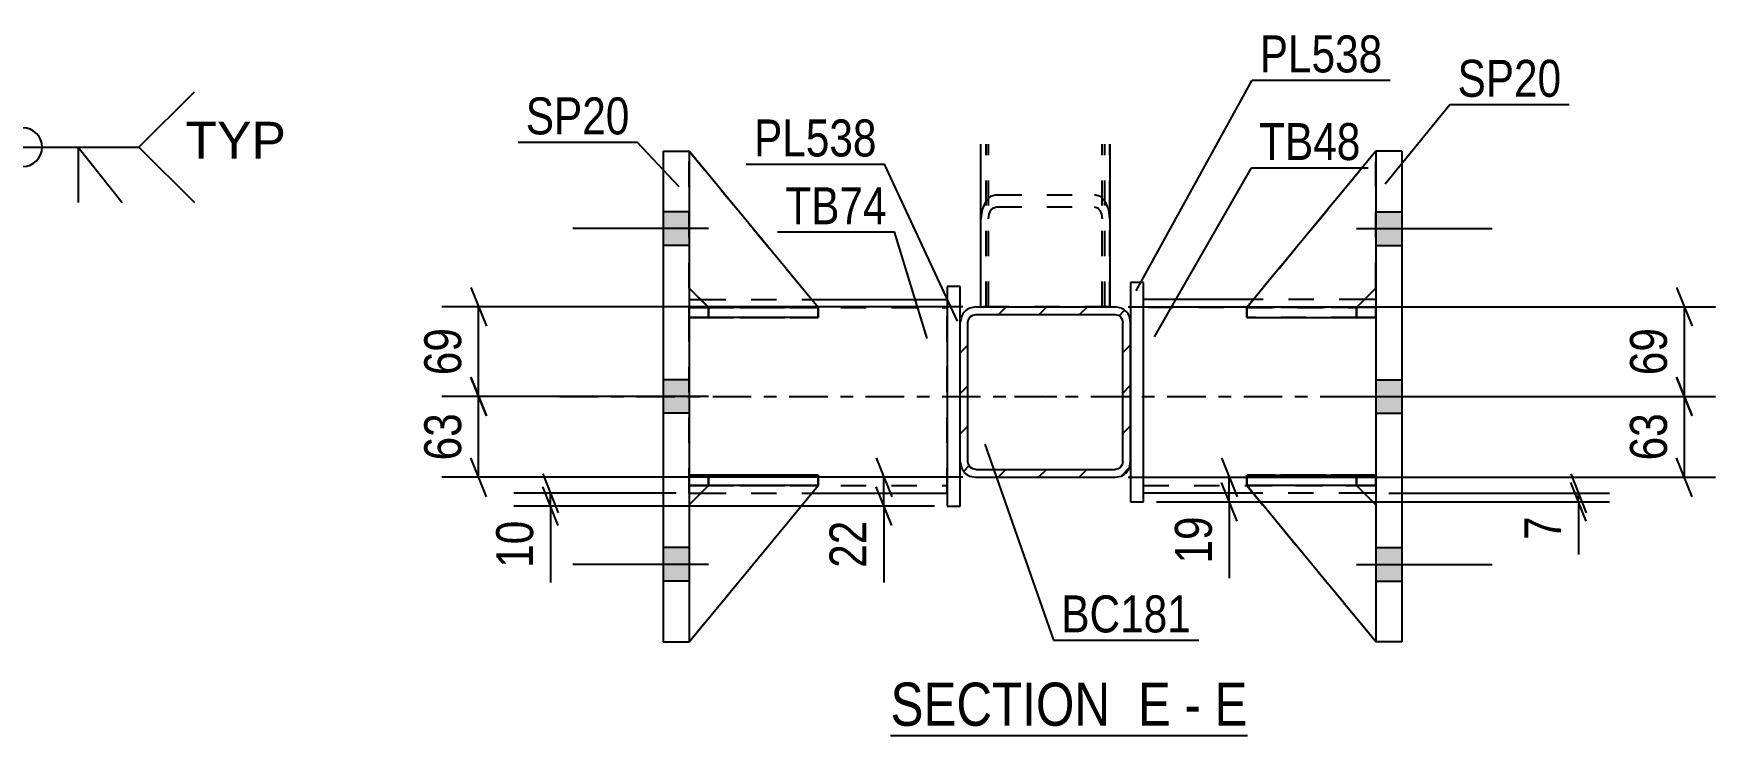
# Model space of a CAD drawing. Header units: millimetres. Extents: x 0 to 841, y 0 to 594.
# Drawn here: x 134 to 264.2, y 145.4 to 199.8 of the extents above; entities that cross this region are included whole.
import ezdxf

# ---------------------------------------------------------------- set-up
doc = ezdxf.new("R2010")
doc.units = ezdxf.units.MM
doc.linetypes.add('DXK_LINE_DOT2', pattern=[3.9198, 1.9599, -1.9599])
doc.linetypes.add('DXK_LINE_DOT3', pattern=[5.9187, 2.979, -0.9799, 0.9799, -0.9799])
doc.styles.add('Arial', font='ARIAL.TTF', dxfattribs={"height": 0.2})
doc.styles.add('Arial Narrow', font='ARIALN.TTF', dxfattribs={"height": 0.2})

# ---------------------------------------------------------------- blocks, each defined once
blk = doc.blocks.new('Unknown-318885939-15 - 7053')
at = {"color": 6, "linetype": 'Continuous'}
blk.add_line((200.36, 145.43), (228, 145.43), dxfattribs=at)
at = {"color": 0, "linetype": 'Continuous'}
for points in [[(218.47, 146.18), (218.47, 149.68), (200.36, 149.68), (200.36, 146.18)], [(222.07, 146.18), (222.07, 149.68), (219.52, 149.68), (219.52, 146.18)], [(224.4, 146.18), (224.4, 149.68), (223.12, 149.68), (223.12, 146.18)], [(228, 146.18), (228, 149.68), (225.45, 149.68), (225.45, 146.18)]]:
    blk.add_wipeout(points, dxfattribs=at)
at = {"color": 7, "linetype": 'Continuous', "style": 'Arial Narrow'}
for s, p in [('SECTION ', (200.36, 146.18)), ('E', (219.52, 146.18)), ('E', (225.45, 146.18)), ('-', (223.12, 146.18))]:
    blk.add_text(s, height=3.34, dxfattribs=at).set_placement(p)
blk = doc.blocks.new('Part-318885939-7066 - 7053')
at = {"color": 2, "linetype": 'Continuous'}
for p, q in [((182.76, 190.68), (184.76, 190.68)), ((182.76, 190.68), (182.76, 152.68)), ((184.76, 190.68), (184.76, 152.68)), ((182.76, 152.68), (184.76, 152.68))]:
    blk.add_line(p, q, dxfattribs=at)
blk = doc.blocks.new('Part-318885939-7203 - 7053')
at = {"color": 2, "linetype": 'Continuous'}
for p, q in [((184.76, 177.79), (184.76, 178.59)), ((184.76, 178.59), (193.51, 178.59)), ((194.76, 178.59), (194.75, 178.59)), ((194.76, 177.79), (194.76, 178.59)), ((194.76, 177.79), (184.76, 177.79)), ((184.76, 177.79), (184.76, 177.79))]:
    blk.add_line(p, q, dxfattribs=at)
at = {"color": 7, "linetype": 'DXK_LINE_DOT2'}
for p, q in [((186.26, 178.59), (184.76, 178.59)), ((186.26, 177.79), (186.26, 178.59)), ((186.26, 178.59), (194.75, 178.59)), ((184.76, 177.79), (186.26, 177.79)), ((186.26, 177.79), (194.76, 177.79))]:
    blk.add_line(p, q, dxfattribs=at)
blk = doc.blocks.new('Part-318885939-7058 - 7053')
at = {"color": 2, "linetype": 'Continuous'}
for p, q in [((186.26, 164.78), (184.76, 163.28)), ((184.76, 152.69), (194.76, 164.78)), ((194.76, 164.78), (186.26, 164.78)), ((186.26, 164.78), (186.26, 164.78)), ((194.76, 164.78), (194.76, 164.78))]:
    blk.add_line(p, q, dxfattribs=at)
at = {"color": 7, "linetype": 'DXK_LINE_DOT2'}
for p, q in [((184.76, 163.28), (186.26, 164.78)), ((184.76, 152.69), (194.76, 164.78)), ((186.26, 164.78), (194.76, 164.78)), ((184.76, 163.28), (184.76, 152.69))]:
    blk.add_line(p, q, dxfattribs=at)
blk = doc.blocks.new('Bolt-318885939-7187 - 7053')
at = {"linetype": 'Continuous'}
for points in [[(239.96, 183.38), (239.96, 185.98), (237.96, 185.98), (237.96, 183.38)], [(239.96, 183.38), (239.96, 185.98), (237.96, 185.98), (237.96, 183.38)], [(239.96, 183.38), (239.96, 185.98), (237.96, 185.98), (237.96, 183.38)], [(239.96, 170.38), (239.96, 172.98), (237.96, 172.98), (237.96, 170.38)], [(239.96, 170.38), (239.96, 172.98), (237.96, 172.98), (237.96, 170.38)], [(239.96, 157.38), (239.96, 159.98), (237.96, 159.98), (237.96, 157.38)], [(239.96, 157.38), (239.96, 159.98), (237.96, 159.98), (237.96, 157.38)], [(239.96, 157.38), (239.96, 159.98), (237.96, 159.98), (237.96, 157.38)]]:
    blk.add_hatch(color=1, dxfattribs=at).paths.add_polyline_path(points)
at = {"color": 1, "linetype": 'Continuous'}
for p, q in [((237.96, 185.98), (239.96, 185.98)), ((237.96, 185.98), (239.96, 185.98)), ((237.96, 185.98), (239.96, 185.98)), ((236.46, 184.68), (246.96, 184.68)), ((236.46, 184.68), (246.96, 184.68)), ((236.46, 184.68), (246.96, 184.68)), ((237.96, 183.38), (239.96, 183.38)), ((237.96, 183.38), (239.96, 183.38)), ((237.96, 183.38), (239.96, 183.38)), ((237.96, 172.98), (239.96, 172.98)), ((237.96, 172.98), (239.96, 172.98)), ((236.46, 171.68), (246.96, 171.68)), ((236.46, 171.68), (246.96, 171.68)), ((237.96, 170.38), (239.96, 170.38)), ((237.96, 170.38), (239.96, 170.38)), ((237.96, 159.98), (239.96, 159.98)), ((237.96, 159.98), (239.96, 159.98)), ((237.96, 159.98), (239.96, 159.98)), ((236.46, 158.68), (246.96, 158.68)), ((236.46, 158.68), (246.96, 158.68)), ((236.46, 158.68), (246.96, 158.68)), ((237.96, 157.38), (239.96, 157.38)), ((237.96, 157.38), (239.96, 157.38)), ((237.96, 157.38), (239.96, 157.38))]:
    blk.add_line(p, q, dxfattribs=at)
blk = doc.blocks.new('Part-318885939-7071 - 7053')
at = {"color": 2, "linetype": 'Continuous'}
for p, q in [((239.96, 190.68), (237.96, 190.68)), ((237.96, 190.68), (237.96, 152.68)), ((239.96, 190.68), (239.96, 152.68)), ((239.96, 152.68), (237.96, 152.68))]:
    blk.add_line(p, q, dxfattribs=at)
blk = doc.blocks.new('Part-318885939-7206 - 7053')
at = {"color": 7, "linetype": 'DXK_LINE_DOT2'}
for p, q in [((227.96, 164.79), (227.96, 165.59)), ((227.96, 165.59), (236.46, 165.59)), ((237.96, 165.59), (227.96, 165.59)), ((236.46, 164.79), (236.46, 165.59)), ((236.46, 165.59), (237.96, 165.59)), ((237.96, 164.79), (237.96, 165.59)), ((237.96, 164.79), (237.96, 165.59)), ((237.96, 165.59), (237.96, 165.59)), ((236.46, 164.79), (227.96, 164.79)), ((227.96, 164.79), (237.96, 164.79)), ((237.96, 164.79), (236.46, 164.79)), ((237.96, 164.79), (237.96, 164.79))]:
    blk.add_line(p, q, dxfattribs=at)
blk = doc.blocks.new('Part-318885939-7055 - 7053')
at = {"color": 7, "linetype": 'DXK_LINE_DOT2'}
for p, q in [((184.76, 178.59), (186.26, 178.59)), ((194.76, 178.59), (184.76, 178.59)), ((184.76, 178.59), (184.76, 178.59)), ((184.76, 178.59), (184.76, 177.79)), ((184.76, 178.59), (184.76, 177.79)), ((186.26, 178.59), (194.76, 178.59)), ((186.26, 178.59), (186.26, 177.79)), ((194.76, 178.59), (194.76, 177.79)), ((186.26, 177.79), (184.76, 177.79)), ((184.76, 177.79), (194.76, 177.79)), ((184.76, 177.79), (184.76, 177.79)), ((194.76, 177.79), (186.26, 177.79))]:
    blk.add_line(p, q, dxfattribs=at)
blk = doc.blocks.new('Part-318885939-7229 - 7053')
at = {"linetype": 'Continuous'}
h = blk.add_hatch(dxfattribs=at)
h.set_pattern_fill('', scale=0.7, style=0, pattern_type=0)
h.set_pattern_definition([(45, (218.2165, 165.516), (-1.57154, 1.57154), [])])
h.paths.add_polyline_path([(217.76, 165.42), (218.22, 165.52), (218.61, 165.78), (218.87, 166.17), (218.96, 166.62), (218.96, 177.42), (218.87, 177.88), (218.61, 178.27), (218.22, 178.53), (217.76, 178.62), (206.96, 178.62), (206.5, 178.53), (206.11, 178.27), (205.85, 177.88), (205.76, 177.42), (205.76, 166.62), (205.85, 166.17), (206.11, 165.78), (206.5, 165.52), (206.96, 165.42)])
h.paths.add_polyline_path([(206.96, 166.02), (206.73, 166.07), (206.53, 166.2), (206.4, 166.4), (206.36, 166.62), (206.36, 177.42), (206.4, 177.65), (206.53, 177.85), (206.73, 177.98), (206.96, 178.02), (217.76, 178.02), (217.99, 177.98), (218.18, 177.85), (218.31, 177.65), (218.36, 177.42), (218.36, 166.62), (218.31, 166.4), (218.18, 166.2), (217.99, 166.07), (217.76, 166.02)])
at = {"color": 2, "linetype": 'Continuous'}
for p, q in [((206.96, 178.62), (206.5, 178.53)), ((206.96, 178.62), (217.76, 178.62)), ((218.22, 178.53), (217.76, 178.62)), ((205.85, 177.88), (205.76, 177.42)), ((205.76, 166.62), (205.76, 177.42)), ((206.36, 177.42), (206.4, 177.65)), ((206.36, 166.62), (206.36, 177.42)), ((206.4, 177.65), (206.53, 177.85)), ((206.53, 177.85), (206.73, 177.98)), ((206.73, 177.98), (206.96, 178.02)), ((206.96, 178.02), (217.76, 178.02)), ((217.76, 178.02), (217.99, 177.98)), ((217.99, 177.98), (218.18, 177.85)), ((218.18, 177.85), (218.31, 177.65)), ((218.31, 177.65), (218.36, 177.42)), ((218.36, 166.62), (218.36, 177.42)), ((218.96, 177.42), (218.87, 177.88)), ((218.96, 166.62), (218.96, 177.42)), ((205.76, 166.62), (205.85, 166.17)), ((206.4, 166.4), (206.36, 166.62)), ((206.53, 166.2), (206.4, 166.4)), ((206.5, 165.52), (206.96, 165.42)), ((206.73, 166.07), (206.53, 166.2)), ((206.96, 166.02), (206.73, 166.07)), ((206.96, 166.02), (217.76, 166.02)), ((217.99, 166.07), (217.76, 166.02)), ((217.76, 165.42), (218.22, 165.52)), ((218.18, 166.2), (217.99, 166.07)), ((218.31, 166.4), (218.18, 166.2)), ((218.36, 166.62), (218.31, 166.4)), ((218.87, 166.17), (218.96, 166.62)), ((206.96, 165.42), (217.76, 165.42))]:
    blk.add_line(p, q, dxfattribs=at)
at = {"color": 7, "linetype": 'DXK_LINE_DOT3'}
blk.add_line((212.36, 172.02), (212.36, 172.02), dxfattribs=at)
at = {"color": 2, "linetype": 'Continuous'}
for centre, start, end in [((206.96, 177.42), 112.5, 157.5), ((217.76, 177.42), 22.5, 67.5), ((206.96, 166.62), 202.5, 247.5), ((217.76, 166.62), 292.5, 337.5)]:
    blk.add_arc(centre, 1.2, start, end, dxfattribs=at)
blk = doc.blocks.new('Part-318885939-7056 - 7053')
at = {"color": 2, "linetype": 'Continuous'}
for p, q in [((184.76, 190.69), (184.76, 190.69)), ((184.76, 190.69), (184.76, 190.68)), ((194.76, 178.58), (184.76, 190.69)), ((186.25, 178.59), (184.76, 180.08)), ((193.51, 178.58), (194.76, 178.58)), ((194.76, 178.58), (194.76, 178.58))]:
    blk.add_line(p, q, dxfattribs=at)
at = {"color": 7, "linetype": 'DXK_LINE_DOT2'}
for p, q in [((184.76, 190.69), (194.76, 178.58)), ((184.76, 180.08), (184.76, 190.68)), ((186.26, 178.58), (184.76, 180.08)), ((186.26, 178.58), (186.25, 178.59)), ((194.76, 178.58), (186.26, 178.58)), ((186.26, 178.58), (186.26, 178.58)), ((186.26, 178.58), (193.51, 178.58))]:
    blk.add_line(p, q, dxfattribs=at)
blk = doc.blocks.new('Part-318885939-7057 - 7053')
at = {"color": 7, "linetype": 'DXK_LINE_DOT2'}
for p, q in [((184.76, 180.08), (184.76, 190.69)), ((184.76, 190.69), (194.76, 178.58)), ((184.76, 190.69), (194.76, 178.58)), ((186.26, 178.58), (184.76, 180.08)), ((186.26, 178.58), (184.76, 180.08)), ((194.76, 178.58), (186.26, 178.58)), ((186.26, 178.58), (186.26, 178.58)), ((186.26, 178.58), (194.76, 178.58)), ((194.76, 178.58), (194.76, 178.58))]:
    blk.add_line(p, q, dxfattribs=at)
blk = doc.blocks.new('Part-318885939-7072 - 7053')
at = {"color": 2, "linetype": 'Continuous'}
for p, q in [((184.76, 164.79), (184.76, 165.59)), ((194.76, 165.59), (184.76, 165.59)), ((194.76, 164.79), (194.76, 165.59)), ((194.76, 164.79), (184.76, 164.79)), ((184.76, 164.79), (184.76, 164.79))]:
    blk.add_line(p, q, dxfattribs=at)
at = {"color": 7, "linetype": 'DXK_LINE_DOT2'}
for p, q in [((186.26, 165.59), (184.76, 165.59)), ((186.26, 164.79), (186.26, 165.59)), ((194.76, 165.59), (186.26, 165.59)), ((184.76, 164.79), (186.26, 164.79)), ((186.26, 164.79), (194.76, 164.79))]:
    blk.add_line(p, q, dxfattribs=at)
blk = doc.blocks.new('Part-318885939-7097 - 7053')
at = {"color": 7, "linetype": 'DXK_LINE_DOT2'}
for p, q in [((237.96, 190.69), (227.96, 178.58)), ((227.96, 178.58), (237.96, 190.69)), ((237.96, 180.08), (237.96, 190.69)), ((236.46, 178.58), (237.96, 180.08)), ((236.46, 178.58), (237.96, 180.08)), ((227.96, 178.58), (236.46, 178.58)), ((227.96, 178.58), (227.96, 178.58)), ((236.46, 178.58), (227.96, 178.58)), ((236.46, 178.58), (236.46, 178.58))]:
    blk.add_line(p, q, dxfattribs=at)
blk = doc.blocks.new('Part-318885939-7098 - 7053')
at = {"color": 2, "linetype": 'Continuous'}
for p, q in [((227.96, 164.78), (227.96, 164.78)), ((236.46, 164.78), (227.96, 164.78)), ((237.96, 152.69), (227.96, 164.78)), ((236.46, 164.78), (236.46, 164.78)), ((236.46, 164.78), (237.96, 163.28))]:
    blk.add_line(p, q, dxfattribs=at)
at = {"color": 7, "linetype": 'DXK_LINE_DOT2'}
for p, q in [((227.96, 164.78), (236.46, 164.78)), ((237.96, 152.69), (227.96, 164.78)), ((236.46, 164.78), (237.96, 163.28)), ((237.96, 163.28), (237.96, 152.69))]:
    blk.add_line(p, q, dxfattribs=at)
blk = doc.blocks.new('Part-318885939-7099 - 7053')
at = {"color": 7, "linetype": 'DXK_LINE_DOT2'}
for p, q in [((227.96, 164.78), (236.46, 164.78)), ((237.96, 152.69), (227.96, 164.78)), ((227.96, 164.78), (227.96, 164.78)), ((236.46, 164.78), (227.96, 164.78)), ((227.96, 164.78), (237.96, 152.69)), ((236.46, 164.78), (237.96, 163.28)), ((236.46, 164.78), (236.46, 164.78)), ((237.96, 163.28), (236.46, 164.78)), ((237.96, 163.28), (237.96, 152.69))]:
    blk.add_line(p, q, dxfattribs=at)
blk = doc.blocks.new('Part-318885939-7217 - 7053')
at = {"color": 7, "linetype": 'DXK_LINE_DOT2'}
for p, q in [((207.36, 178.62), (207.36, 191.23)), ((207.96, 178.62), (207.96, 191.23)), ((216.76, 178.62), (216.76, 191.23)), ((217.36, 178.62), (217.36, 191.23)), ((207.71, 186.76), (207.45, 186.15)), ((208.1, 187.16), (207.71, 186.76)), ((208.56, 187.3), (208.1, 187.16)), ((208.13, 186.1), (208.33, 186.3)), ((208.33, 186.3), (208.56, 186.37)), ((208.56, 187.3), (216.16, 187.3)), ((208.56, 186.37), (216.16, 186.37)), ((216.62, 187.16), (216.16, 187.3)), ((216.16, 186.37), (216.39, 186.3)), ((216.56, 186.12), (216.39, 186.3)), ((217.01, 186.76), (216.62, 187.16)), ((217.27, 186.15), (217.01, 186.76)), ((207.45, 186.15), (207.36, 185.44)), ((207.96, 185.44), (208, 185.8)), ((208, 185.8), (208.13, 186.1)), ((216.58, 186.1), (216.56, 186.12)), ((216.58, 186.1), (216.71, 185.8)), ((216.71, 185.8), (216.76, 185.44)), ((217.36, 185.44), (217.27, 186.15)), ((207.36, 178.62), (217.36, 178.62))]:
    blk.add_line(p, q, dxfattribs=at)
blk = doc.blocks.new('Part-318885939-7104 - 7053')
at = {"color": 2, "linetype": 'Continuous'}
for p, q in [((184.76, 179.18), (185.65, 179.18)), ((194.26, 179.18), (204.76, 179.18)), ((184.76, 164.18), (185.66, 164.18)), ((194.27, 164.18), (204.76, 164.18))]:
    blk.add_line(p, q, dxfattribs=at)
at = {"color": 7, "linetype": 'DXK_LINE_DOT2'}
for p, q in [((184.76, 164.18), (184.76, 179.18)), ((184.76, 178.58), (204.76, 178.58)), ((185.65, 179.18), (194.26, 179.18)), ((204.76, 164.18), (204.76, 179.18)), ((184.76, 164.78), (204.76, 164.78)), ((185.66, 164.18), (194.27, 164.18))]:
    blk.add_line(p, q, dxfattribs=at)
at = {"color": 7, "linetype": 'DXK_LINE_DOT3'}
blk.add_line((174.76, 171.68), (214.76, 171.68), dxfattribs=at)
blk = doc.blocks.new('Part-318885939-7109 - 7053')
at = {"color": 2, "linetype": 'Continuous'}
for p, q in [((205.76, 180.19), (204.76, 180.19)), ((204.76, 180.19), (204.76, 163.19)), ((205.76, 177.42), (205.76, 180.19)), ((205.76, 163.19), (205.76, 166.63)), ((204.76, 163.19), (205.76, 163.19))]:
    blk.add_line(p, q, dxfattribs=at)
at = {"color": 7, "linetype": 'DXK_LINE_DOT2'}
blk.add_line((205.76, 166.63), (205.76, 177.42), dxfattribs=at)
blk = doc.blocks.new('Part-318885939-7114 - 7053')
at = {"color": 2, "linetype": 'Continuous'}
for p, q in [((219.96, 180.52), (218.96, 180.52)), ((218.96, 180.52), (218.96, 163.52)), ((219.96, 163.52), (219.96, 180.52)), ((218.96, 163.52), (219.96, 163.52))]:
    blk.add_line(p, q, dxfattribs=at)
blk = doc.blocks.new('Bolt-318885939-7188 - 7053')
at = {"linetype": 'Continuous'}
for points in [[(184.76, 183.38), (184.76, 185.98), (182.76, 185.98), (182.76, 183.38)], [(184.76, 183.38), (184.76, 185.98), (182.76, 185.98), (182.76, 183.38)], [(184.76, 183.38), (184.76, 185.98), (182.76, 185.98), (182.76, 183.38)], [(184.76, 170.38), (184.76, 172.98), (182.76, 172.98), (182.76, 170.38)], [(184.76, 170.38), (184.76, 172.98), (182.76, 172.98), (182.76, 170.38)], [(184.76, 157.38), (184.76, 159.98), (182.76, 159.98), (182.76, 157.38)], [(184.76, 157.38), (184.76, 159.98), (182.76, 159.98), (182.76, 157.38)], [(184.76, 157.38), (184.76, 159.98), (182.76, 159.98), (182.76, 157.38)]]:
    blk.add_hatch(color=1, dxfattribs=at).paths.add_polyline_path(points)
at = {"color": 1, "linetype": 'Continuous'}
for p, q in [((184.76, 185.98), (182.76, 185.98)), ((184.76, 185.98), (182.76, 185.98)), ((184.76, 185.98), (182.76, 185.98)), ((186.26, 184.68), (175.76, 184.68)), ((186.26, 184.68), (175.76, 184.68)), ((186.26, 184.68), (175.76, 184.68)), ((184.76, 183.38), (182.76, 183.38)), ((184.76, 183.38), (182.76, 183.38)), ((184.76, 183.38), (182.76, 183.38)), ((184.76, 172.98), (182.76, 172.98)), ((184.76, 172.98), (182.76, 172.98)), ((186.26, 171.68), (175.76, 171.68)), ((186.26, 171.68), (175.76, 171.68)), ((184.76, 170.38), (182.76, 170.38)), ((184.76, 170.38), (182.76, 170.38)), ((184.76, 159.98), (182.76, 159.98)), ((184.76, 159.98), (182.76, 159.98)), ((184.76, 159.98), (182.76, 159.98)), ((186.26, 158.68), (175.76, 158.68)), ((186.26, 158.68), (175.76, 158.68)), ((186.26, 158.68), (175.76, 158.68)), ((184.76, 157.38), (182.76, 157.38)), ((184.76, 157.38), (182.76, 157.38)), ((184.76, 157.38), (182.76, 157.38))]:
    blk.add_line(p, q, dxfattribs=at)
blk = doc.blocks.new('Part-318885939-7202 - 7053')
at = {"color": 7, "linetype": 'DXK_LINE_DOT2'}
for p, q in [((184.76, 165.59), (186.26, 165.59)), ((194.76, 165.59), (184.76, 165.59)), ((184.76, 165.59), (184.76, 165.59)), ((184.76, 165.59), (184.76, 164.79)), ((184.76, 165.59), (184.76, 164.79)), ((186.26, 165.59), (194.76, 165.59)), ((186.26, 165.59), (186.26, 164.79)), ((194.76, 165.59), (194.76, 164.79)), ((186.26, 164.79), (184.76, 164.79)), ((184.76, 164.79), (194.76, 164.79)), ((184.76, 164.79), (184.76, 164.79)), ((194.76, 164.79), (186.26, 164.79))]:
    blk.add_line(p, q, dxfattribs=at)
blk = doc.blocks.new('Part-318885939-7204 - 7053')
at = {"color": 2, "linetype": 'Continuous'}
for p, q in [((237.96, 190.69), (227.96, 178.58)), ((237.96, 190.68), (237.96, 190.69)), ((237.96, 190.69), (237.96, 190.69)), ((236.47, 178.59), (237.96, 180.08)), ((229.21, 178.58), (227.96, 178.58)), ((227.96, 178.58), (227.96, 178.58))]:
    blk.add_line(p, q, dxfattribs=at)
at = {"color": 7, "linetype": 'DXK_LINE_DOT2'}
for p, q in [((237.96, 190.69), (227.96, 178.58)), ((237.96, 180.08), (237.96, 190.68)), ((236.46, 178.58), (237.96, 180.08)), ((236.46, 178.58), (227.96, 178.58)), ((236.46, 178.58), (229.21, 178.58)), ((236.46, 178.58), (236.47, 178.59)), ((236.46, 178.58), (236.46, 178.58))]:
    blk.add_line(p, q, dxfattribs=at)
blk = doc.blocks.new('Part-318885939-7205 - 7053')
at = {"color": 7, "linetype": 'DXK_LINE_DOT2'}
for p, q in [((227.96, 177.79), (227.96, 178.59)), ((227.96, 178.59), (236.46, 178.59)), ((237.96, 178.59), (227.96, 178.59)), ((236.46, 177.79), (236.46, 178.59)), ((236.46, 178.59), (237.96, 178.59)), ((237.96, 177.79), (237.96, 178.59)), ((237.96, 177.79), (237.96, 178.59)), ((237.96, 178.59), (237.96, 178.59)), ((236.46, 177.79), (227.96, 177.79)), ((227.96, 177.79), (237.96, 177.79)), ((237.96, 177.79), (236.46, 177.79)), ((237.96, 177.79), (237.96, 177.79))]:
    blk.add_line(p, q, dxfattribs=at)
blk = doc.blocks.new('Part-318885939-7207 - 7053')
at = {"color": 2, "linetype": 'Continuous'}
for p, q in [((227.97, 178.59), (227.96, 178.59)), ((227.96, 178.59), (227.96, 177.79)), ((237.96, 178.59), (229.21, 178.59)), ((237.96, 178.59), (237.96, 178.59)), ((237.96, 178.59), (237.96, 177.79)), ((227.96, 177.79), (237.96, 177.79))]:
    blk.add_line(p, q, dxfattribs=at)
at = {"color": 7, "linetype": 'DXK_LINE_DOT2'}
for p, q in [((229.21, 178.59), (227.97, 178.59)), ((236.46, 178.59), (227.97, 178.59)), ((236.46, 178.59), (237.96, 178.59)), ((236.46, 178.59), (236.46, 177.79)), ((237.96, 178.59), (237.96, 178.59)), ((227.96, 177.79), (236.46, 177.79)), ((236.46, 177.79), (237.96, 177.79))]:
    blk.add_line(p, q, dxfattribs=at)
blk = doc.blocks.new('Part-318885939-7208 - 7053')
at = {"color": 2, "linetype": 'Continuous'}
for p, q in [((227.96, 165.59), (237.96, 165.59)), ((227.96, 165.59), (227.96, 164.79)), ((237.96, 165.59), (237.96, 165.59)), ((237.96, 164.79), (237.96, 165.59)), ((237.96, 164.79), (227.96, 164.79))]:
    blk.add_line(p, q, dxfattribs=at)
at = {"color": 7, "linetype": 'DXK_LINE_DOT2'}
for p, q in [((236.46, 165.59), (227.96, 165.59)), ((237.96, 165.59), (236.46, 165.59)), ((236.46, 165.59), (236.46, 164.79)), ((237.96, 165.59), (237.96, 165.59)), ((227.96, 164.79), (236.46, 164.79)), ((236.46, 164.79), (237.96, 164.79))]:
    blk.add_line(p, q, dxfattribs=at)
blk = doc.blocks.new('Part-318885939-7209 - 7053')
at = {"color": 7, "linetype": 'DXK_LINE_DOT2'}
for p, q in [((186.26, 164.78), (184.76, 163.28)), ((184.76, 152.69), (194.76, 164.78)), ((184.76, 163.28), (186.26, 164.78)), ((184.76, 152.69), (194.76, 164.78)), ((194.76, 164.78), (186.26, 164.78)), ((186.26, 164.78), (186.26, 164.78)), ((186.26, 164.78), (194.76, 164.78)), ((194.76, 164.78), (194.76, 164.78)), ((184.76, 163.28), (184.76, 152.69))]:
    blk.add_line(p, q, dxfattribs=at)
blk = doc.blocks.new('Part-318885939-7218 - 7053')
at = {"color": 2, "linetype": 'Continuous'}
for p, q in [((207.36, 178.62), (207.36, 191.23)), ((217.36, 191.23), (217.36, 178.62))]:
    blk.add_line(p, q, dxfattribs=at)
at = {"color": 7, "linetype": 'DXK_LINE_DOT2'}
for p, q in [((207.76, 178.62), (207.76, 191.23)), ((216.96, 178.62), (216.96, 191.23)), ((217.36, 178.62), (207.36, 178.62))]:
    blk.add_line(p, q, dxfattribs=at)
blk = doc.blocks.new('Part-318885939-7238 - 7053')
at = {"color": 2, "linetype": 'Continuous'}
for p, q in [((228.46, 179.18), (219.96, 179.18)), ((237.96, 179.18), (237.07, 179.18)), ((228.45, 164.18), (219.96, 164.18)), ((237.96, 164.18), (237.05, 164.18))]:
    blk.add_line(p, q, dxfattribs=at)
at = {"color": 7, "linetype": 'DXK_LINE_DOT2'}
for p, q in [((219.96, 164.18), (219.96, 179.18)), ((237.96, 178.58), (219.96, 178.58)), ((237.07, 179.18), (228.46, 179.18)), ((237.96, 179.18), (237.96, 164.18)), ((219.96, 164.78), (237.96, 164.78)), ((237.05, 164.18), (228.45, 164.18))]:
    blk.add_line(p, q, dxfattribs=at)
at = {"color": 7, "linetype": 'DXK_LINE_DOT3'}
blk.add_line((209.96, 171.68), (247.96, 171.68), dxfattribs=at)
blk = doc.blocks.new('StraightDimension-318885939-7295 - 7053')
at = {"color": 7, "linetype": 'Continuous'}
for p, q in [((199.25, 166.92), (200.45, 163.92)), ((205.96, 165.42), (197, 165.42)), ((200.45, 161.69), (199.25, 164.69)), ((199.85, 163.19), (199.85, 165.42)), ((203.76, 163.19), (197, 163.19)), ((199.85, 163.19), (199.85, 157.28)), ((199.85, 163.19), (199.85, 157.28))]:
    blk.add_line(p, q, dxfattribs=at)
at = {"color": 0}
blk.add_wipeout([(199.1, 162.66), (194.9, 162.66), (194.9, 157.81), (199.1, 157.81)], dxfattribs=at)
at = {"color": 3, "style": 'Arial Narrow'}
blk.add_text('22', height=2.863, rotation=90.0002, dxfattribs=at).set_placement((198.5, 158.41))
blk = doc.blocks.new('StraightDimension-318885939-7306 - 7053')
at = {"color": 7, "linetype": 'Continuous'}
for p, q in [((261.25, 180.12), (262.45, 177.12)), ((218.76, 178.62), (264.25, 178.62)), ((261.85, 171.68), (261.85, 178.62)), ((262.45, 170.18), (261.25, 173.18)), ((246.56, 171.68), (264.25, 171.68))]:
    blk.add_line(p, q, dxfattribs=at)
at = {"color": 0}
blk.add_wipeout([(261.1, 177.58), (256.9, 177.58), (256.9, 172.73), (261.1, 172.73)], dxfattribs=at)
at = {"color": 3, "style": 'Arial Narrow'}
blk.add_text('69', height=2.863, rotation=90.0002, dxfattribs=at).set_placement((260.5, 173.33))
blk = doc.blocks.new('StraightDimension-318885939-7338 - 7053')
at = {"color": 7, "linetype": 'Continuous'}
for p, q in [((167.86, 173.18), (169.06, 170.18)), ((176.8, 171.68), (165.61, 171.68)), ((168.46, 165.42), (168.46, 171.68)), ((169.06, 163.92), (167.86, 166.92)), ((205.96, 165.42), (165.61, 165.42))]:
    blk.add_line(p, q, dxfattribs=at)
at = {"color": 0}
blk.add_wipeout([(167.71, 170.98), (163.51, 170.98), (163.51, 166.13), (167.71, 166.13)], dxfattribs=at)
at = {"color": 3, "style": 'Arial Narrow'}
blk.add_text('63', height=2.863, rotation=90.0002, dxfattribs=at).set_placement((167.11, 166.73))
blk = doc.blocks.new('StraightDimension-318885939-7273 - 7053')
at = {"color": 7, "linetype": 'Continuous'}
for p, q in [((253.05, 165.68), (254.25, 162.68)), ((238.96, 164.18), (256.05, 164.18)), ((254.25, 162.02), (253.05, 165.02)), ((253.65, 163.52), (253.65, 164.18)), ((220.96, 163.52), (256.05, 163.52)), ((253.65, 163.52), (253.65, 159.45)), ((253.65, 163.52), (253.65, 159.45))]:
    blk.add_line(p, q, dxfattribs=at)
at = {"color": 0}
blk.add_wipeout([(252.9, 163), (248.7, 163), (248.7, 159.97), (252.9, 159.97)], dxfattribs=at)
at = {"color": 3, "style": 'Arial Narrow'}
blk.add_text('7', height=2.86, rotation=90.0002, dxfattribs=at).set_placement((252.3, 160.57))
blk = doc.blocks.new('StraightDimension-318885939-7262 - 7053')
at = {"color": 7, "linetype": 'Continuous'}
for p, q in [((173.43, 165.68), (174.63, 162.68)), ((183.76, 164.18), (171.18, 164.18)), ((174.63, 161.69), (173.43, 164.69)), ((174.03, 163.19), (174.03, 164.18)), ((203.76, 163.19), (171.18, 163.19)), ((174.03, 163.19), (174.03, 157.28)), ((174.03, 163.19), (174.03, 157.28))]:
    blk.add_line(p, q, dxfattribs=at)
at = {"color": 0}
blk.add_wipeout([(173.28, 162.66), (169.08, 162.66), (169.08, 157.81), (173.28, 157.81)], dxfattribs=at)
at = {"color": 3, "style": 'Arial Narrow'}
blk.add_text('10', height=2.863, rotation=90.0002, dxfattribs=at).set_placement((172.68, 158.41))
blk = doc.blocks.new('StraightDimension-318885939-7284 - 7053')
at = {"color": 7, "linetype": 'Continuous'}
for p, q in [((226, 166.92), (227.2, 163.92)), ((218.76, 165.42), (229, 165.42)), ((227.2, 162.02), (226, 165.02)), ((226.6, 163.52), (226.6, 165.42)), ((220.96, 163.52), (229, 163.52)), ((226.6, 163.52), (226.6, 157.62)), ((226.6, 163.52), (226.6, 157.62))]:
    blk.add_line(p, q, dxfattribs=at)
at = {"color": 0}
blk.add_wipeout([(225.85, 163), (221.65, 163), (221.65, 158.14), (225.85, 158.14)], dxfattribs=at)
at = {"color": 3, "style": 'Arial Narrow'}
blk.add_text('19', height=2.863, rotation=90.0002, dxfattribs=at).set_placement((225.25, 158.74))
blk = doc.blocks.new('StraightDimension-318885939-7317 - 7053')
at = {"color": 7, "linetype": 'Continuous'}
for p, q in [((261.25, 173.18), (262.45, 170.18)), ((246.56, 171.68), (264.25, 171.68)), ((261.85, 165.42), (261.85, 171.68)), ((262.45, 163.92), (261.25, 166.92)), ((218.76, 165.42), (264.25, 165.42))]:
    blk.add_line(p, q, dxfattribs=at)
at = {"color": 0}
blk.add_wipeout([(261.1, 170.98), (256.9, 170.98), (256.9, 166.13), (261.1, 166.13)], dxfattribs=at)
at = {"color": 3, "style": 'Arial Narrow'}
blk.add_text('63', height=2.863, rotation=90.0002, dxfattribs=at).set_placement((260.5, 166.73))
blk = doc.blocks.new('StraightDimension-318885939-7327 - 7053')
at = {"color": 7, "linetype": 'Continuous'}
for p, q in [((167.86, 180.12), (169.06, 177.12)), ((205.96, 178.62), (165.61, 178.62)), ((168.46, 171.68), (168.46, 178.62)), ((169.06, 170.18), (167.86, 173.18)), ((176.8, 171.68), (165.61, 171.68))]:
    blk.add_line(p, q, dxfattribs=at)
at = {"color": 0}
blk.add_wipeout([(167.71, 177.58), (163.51, 177.58), (163.51, 172.73), (167.71, 172.73)], dxfattribs=at)
at = {"color": 3, "style": 'Arial Narrow'}
blk.add_text('69', height=2.863, rotation=90.0002, dxfattribs=at).set_placement((167.11, 173.33))
blk = doc.blocks.new('WeldMark-318885939-7038 - 6781')
at = {"linetype": 'Continuous'}
blk.add_hatch(color=30, dxfattribs=at).paths.add_polyline_path([(122.08, 179.69), (119.37, 178.2), (121.06, 180.79)])
at = {"color": 30, "linetype": 'Continuous'}
for p, q in [((119.37, 178.2), (133.15, 190.99)), ((133.15, 190.99), (142.15, 190.99))]:
    blk.add_line(p, q, dxfattribs=at)
at = {"color": 3, "linetype": 'Continuous'}
for q in [(140.86, 186.71), (137.44, 186.71)]:
    blk.add_line((137.44, 190.99), q, dxfattribs=at)
for start, end in [(90, 270), (270, 90)]:
    blk.add_arc((133.15, 190.99), 1.5, start, end, dxfattribs=at)
at = {"color": 0, "linetype": 'Continuous'}
blk.add_wipeout([(153.53, 190.09), (153.53, 193.09), (145.75, 193.09), (145.75, 190.09)], dxfattribs=at)
blk.add_wipeout([(153.53, 190.09), (153.53, 193.09), (145.75, 193.09), (145.75, 190.09)], dxfattribs=at)
at = {"color": 3, "linetype": 'Continuous'}
for q in [(146.44, 195.28), (146.44, 186.71)]:
    blk.add_line((142.15, 190.99), q, dxfattribs=at)
at = {"color": 3, "linetype": 'Continuous', "style": 'Arial'}
blk.add_text('TYP', height=2.865, dxfattribs=at).set_placement((145.75, 190.09))
blk = doc.blocks.new('Mark-318885939-7062 - 7053')
at = {"color": 0}
blk.add_wipeout([(180.15, 191.98), (180.15, 194.98), (172.11, 194.98), (172.11, 191.98)], dxfattribs=at)
blk.add_wipeout([(180.15, 191.98), (180.15, 194.98), (172.11, 194.98), (172.11, 191.98)], dxfattribs=at)
at = {"color": 30, "linetype": 'Continuous'}
for p in [(171.51, 191.38), (184, 187.91)]:
    blk.add_line(p, (180.75, 191.38), dxfattribs=at)
at = {"color": 3, "style": 'Arial Narrow'}
blk.add_text('SP20', height=2.863, dxfattribs=at).set_placement((172.11, 191.98))
blk = doc.blocks.new('Mark-318885939-7067 - 7053')
at = {"color": 0}
blk.add_wipeout([(252.32, 194.89), (252.32, 197.89), (244.28, 197.89), (244.28, 194.89)], dxfattribs=at)
blk.add_wipeout([(252.32, 194.89), (252.32, 197.89), (244.28, 197.89), (244.28, 194.89)], dxfattribs=at)
at = {"color": 30, "linetype": 'Continuous'}
for p, q in [((238.68, 188.16), (243.68, 194.29)), ((243.68, 194.29), (252.92, 194.29))]:
    blk.add_line(p, q, dxfattribs=at)
at = {"color": 3, "style": 'Arial Narrow'}
blk.add_text('SP20', height=2.863, dxfattribs=at).set_placement((244.28, 194.89))
blk = doc.blocks.new('Mark-318885939-7100 - 7053')
at = {"color": 0}
blk.add_wipeout([(200.06, 185.02), (200.06, 188.02), (192.21, 188.02), (192.21, 185.02)], dxfattribs=at)
blk.add_wipeout([(200.06, 185.02), (200.06, 188.02), (192.21, 188.02), (192.21, 185.02)], dxfattribs=at)
at = {"color": 30, "linetype": 'Continuous'}
for p in [(191.61, 184.42), (203.2, 176.18)]:
    blk.add_line(p, (200.66, 184.42), dxfattribs=at)
at = {"color": 3, "style": 'Arial Narrow'}
blk.add_text('TB74', height=2.863, dxfattribs=at).set_placement((192.21, 185.02))
blk = doc.blocks.new('Mark-318885939-7105 - 7053')
at = {"color": 0}
blk.add_wipeout([(199.3, 190.27), (199.3, 193.27), (189.79, 193.27), (189.79, 190.27)], dxfattribs=at)
blk.add_wipeout([(199.3, 190.27), (199.3, 193.27), (189.79, 193.27), (189.79, 190.27)], dxfattribs=at)
at = {"color": 30, "linetype": 'Continuous'}
for p in [(189.19, 189.67), (205.54, 177.51)]:
    blk.add_line(p, (199.9, 189.67), dxfattribs=at)
at = {"color": 3, "style": 'Arial Narrow'}
blk.add_text('PL538', height=2.863, dxfattribs=at).set_placement((189.79, 190.27))
blk = doc.blocks.new('Mark-318885939-7110 - 7053')
at = {"color": 0}
blk.add_wipeout([(238.46, 196.78), (238.46, 199.78), (228.96, 199.78), (228.96, 196.78)], dxfattribs=at)
blk.add_wipeout([(238.46, 196.78), (238.46, 199.78), (228.96, 199.78), (228.96, 196.78)], dxfattribs=at)
at = {"color": 30, "linetype": 'Continuous'}
for p, q in [((219.39, 179.87), (228.36, 196.18)), ((228.36, 196.18), (239.06, 196.18))]:
    blk.add_line(p, q, dxfattribs=at)
at = {"color": 3, "style": 'Arial Narrow'}
blk.add_text('PL538', height=2.863, dxfattribs=at).set_placement((228.96, 196.78))
blk = doc.blocks.new('Mark-318885939-7234 - 7053')
at = {"color": 0}
blk.add_wipeout([(236.76, 189.99), (236.76, 192.99), (228.91, 192.99), (228.91, 189.99)], dxfattribs=at)
blk.add_wipeout([(236.76, 189.99), (236.76, 192.99), (228.91, 192.99), (228.91, 189.99)], dxfattribs=at)
at = {"color": 30, "linetype": 'Continuous'}
for p, q in [((220.8, 176.31), (228.31, 189.39)), ((228.31, 189.39), (237.36, 189.39))]:
    blk.add_line(p, q, dxfattribs=at)
at = {"color": 3, "style": 'Arial Narrow'}
blk.add_text('TB48', height=2.863, dxfattribs=at).set_placement((228.91, 189.99))
blk = doc.blocks.new('Mark-318885939-7225 - 7053')
at = {"color": 0}
blk.add_wipeout([(223.64, 153.41), (223.64, 156.41), (213.59, 156.41), (213.59, 153.41)], dxfattribs=at)
blk.add_wipeout([(223.64, 153.41), (223.64, 156.41), (213.59, 156.41), (213.59, 153.41)], dxfattribs=at)
at = {"color": 30, "linetype": 'Continuous'}
for p, q in [((207.67, 167.99), (212.99, 152.81)), ((212.99, 152.81), (224.24, 152.81))]:
    blk.add_line(p, q, dxfattribs=at)
at = {"color": 3, "style": 'Arial Narrow'}
blk.add_text('BC181', height=2.863, dxfattribs=at).set_placement((213.59, 153.41))

msp = doc.modelspace()

# ---------------------------------------------------------------- block references
for name in ['WeldMark-318885939-7038 - 6781', 'Part-318885939-7066 - 7053', 'Part-318885939-7056 - 7053', 'Part-318885939-7057 - 7053', 'Part-318885939-7217 - 7053', 'Part-318885939-7218 - 7053', 'Part-318885939-7097 - 7053', 'Part-318885939-7204 - 7053', 'Part-318885939-7071 - 7053', 'Bolt-318885939-7188 - 7053', 'Bolt-318885939-7187 - 7053', 'Part-318885939-7109 - 7053', 'Part-318885939-7114 - 7053', 'Part-318885939-7104 - 7053', 'Part-318885939-7203 - 7053', 'Part-318885939-7055 - 7053', 'Part-318885939-7229 - 7053', 'Part-318885939-7238 - 7053', 'Part-318885939-7205 - 7053', 'Part-318885939-7207 - 7053', 'Part-318885939-7072 - 7053', 'Part-318885939-7202 - 7053', 'Part-318885939-7206 - 7053', 'Part-318885939-7208 - 7053', 'Part-318885939-7058 - 7053', 'Part-318885939-7209 - 7053', 'Part-318885939-7098 - 7053', 'Part-318885939-7099 - 7053', 'Unknown-318885939-15 - 7053']:
    msp.add_blockref(name, (0, 0))

# ---------------------------------------------------------------- next in the draw order: block references
for name in ['Mark-318885939-7067 - 7053', 'Mark-318885939-7062 - 7053', 'StraightDimension-318885939-7306 - 7053', 'StraightDimension-318885939-7295 - 7053', 'StraightDimension-318885939-7273 - 7053']:
    msp.add_blockref(name, (0, 0))

# ---------------------------------------------------------------- next in the draw order: block references
for name in ['Mark-318885939-7110 - 7053', 'StraightDimension-318885939-7338 - 7053', 'StraightDimension-318885939-7284 - 7053']:
    msp.add_blockref(name, (0, 0))

# ---------------------------------------------------------------- next in the draw order: block references
for name in ['Mark-318885939-7234 - 7053', 'StraightDimension-318885939-7327 - 7053', 'StraightDimension-318885939-7317 - 7053', 'StraightDimension-318885939-7262 - 7053']:
    msp.add_blockref(name, (0, 0))

# ---------------------------------------------------------------- next in the draw order: block references
for name in ['Mark-318885939-7100 - 7053', 'Mark-318885939-7225 - 7053']:
    msp.add_blockref(name, (0, 0))

# ---------------------------------------------------------------- next in the draw order: block references
msp.add_blockref('Mark-318885939-7105 - 7053', (0, 0))

doc.saveas('drawing.dxf')
